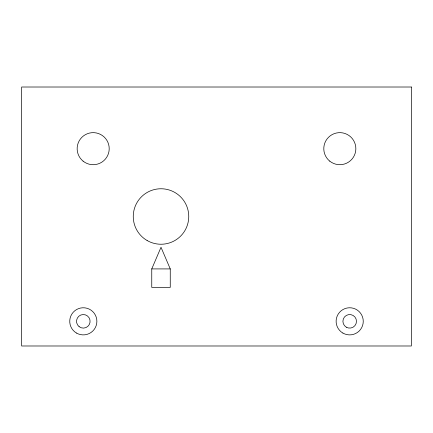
<?xml version="1.0" encoding="UTF-8"?>
<svg xmlns="http://www.w3.org/2000/svg" width="433" height="433" viewBox="0 0 433 433"><rect width="100%" height="100%" fill="white"/><g stroke="black" fill="none" stroke-linecap="round" stroke-linejoin="round"><path stroke-width="0.65" d="M151.756 268.915L161.006 247.275L170.256 268.915L170.256 287.409L151.756 287.409L151.756 268.915L170.256 268.915M411.35 87.011L21.65 87.011L21.65 345.989L411.35 345.989L411.35 87.011M329.735 161.13A16.032 16.032 0 0 0 355.655 151.182A16.032 16.032 0 0 0 334.076 133.705A16.032 16.032 0 0 0 329.735 161.13M83.087 161.13A16.032 16.032 0 0 0 109.013 151.182A16.032 16.032 0 0 0 87.434 133.705A16.032 16.032 0 0 0 83.087 161.13M79.109 326.65A6.782 6.782 0 0 0 90.026 322.298A6.782 6.782 0 0 0 80.798 315.024A6.782 6.782 0 0 0 79.109 326.65M346.297 327.196A6.782 6.782 0 0 0 356.473 321.324A6.782 6.782 0 0 0 346.297 315.451A6.782 6.782 0 0 0 346.297 327.196M147.133 240.531A27.75 27.75 0 0 0 188.75 216.5A27.75 27.75 0 0 0 147.133 192.469A27.75 27.75 0 0 0 147.133 240.531M76.527 333.074A13.564 13.564 0 0 0 96.878 321.324A13.564 13.564 0 0 0 76.527 309.579A13.564 13.564 0 0 0 76.527 333.074M342.904 333.074A13.564 13.564 0 0 0 363.255 321.324A13.564 13.564 0 0 0 342.904 309.579A13.564 13.564 0 0 0 342.904 333.074"/></g></svg>
